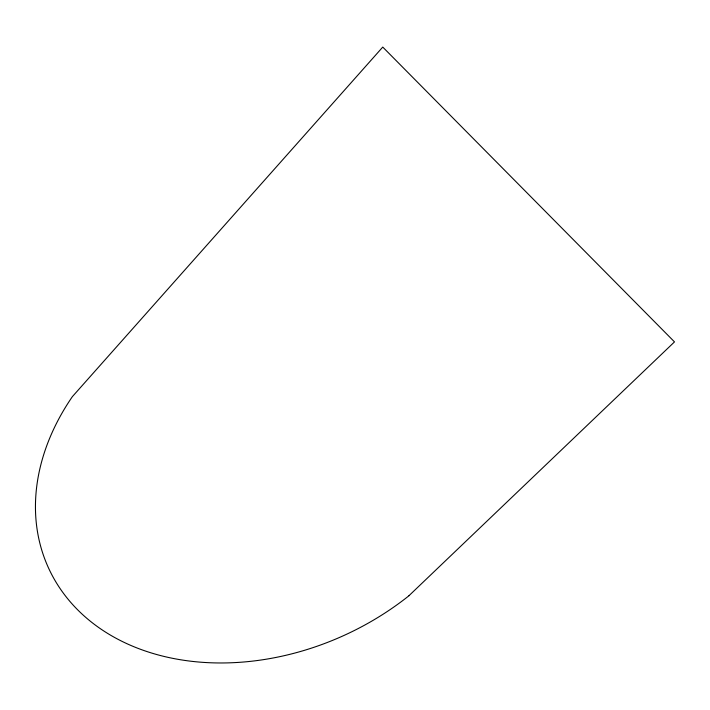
<?xml version="1.0" encoding="UTF-8"?>
<svg xmlns="http://www.w3.org/2000/svg" width="710" height="710" viewBox="0 0 710 710"><rect width="100%" height="100%" fill="white"/><g stroke="black" fill="none" stroke-linecap="round" stroke-linejoin="round"><path stroke-width="1.06" d="M409.004 595.663L674.5 341.892L382.761 47.073L72.367 396.642A242.083 184.902 -24.9 0 0 110.201 634.962A242.083 184.902 -24.9 0 0 409.04 595.69"/></g></svg>
